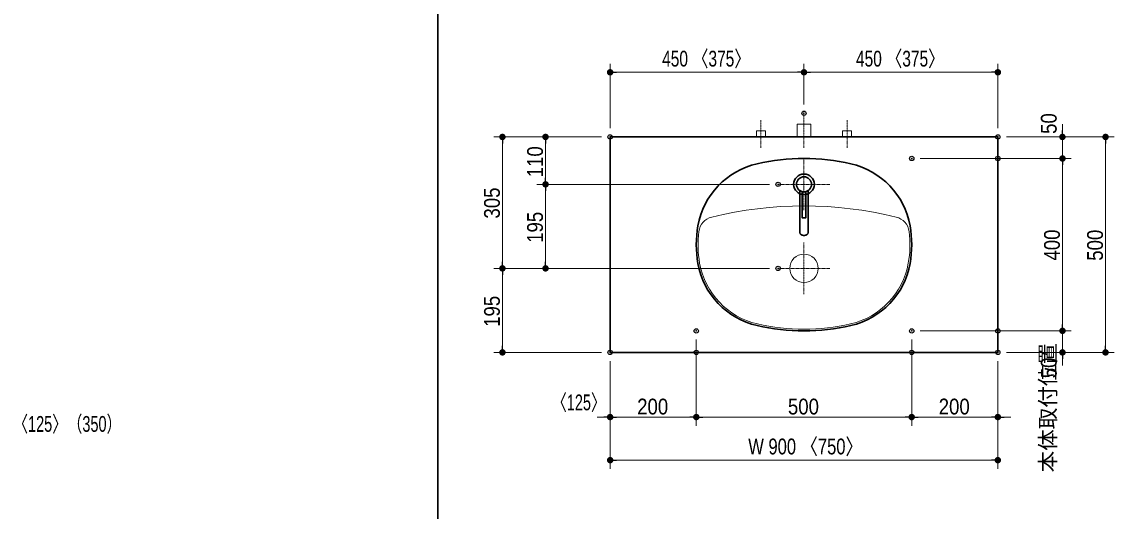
# Model space of a CAD drawing. Units: millimetres, scale not verified. Extents: x -6062 to 6062, y -3045 to 3045.
# Drawn here: x -3983 to -1448, y -738 to 397 of the extents above; entities that cross this region are included whole.
import ezdxf
from ezdxf.enums import TextEntityAlignment as Align

# ---------------------------------------------------------------- set-up
doc = ezdxf.new("R2010")
doc.units = ezdxf.units.MM
doc.header["$LTSCALE"] = 20
doc.header["$PDMODE"] = 32
doc.header["$PDSIZE"] = 10
doc.linetypes.add('USER1', pattern=[2.91, 1.76, -0.4, 0.35, -0.4])
for name, color, linetype, lineweight in [('0-0_5ボウル・キャビネット', 7, 'Continuous', 15), ('0-1_4給排水', 7, 'Continuous', 30), ('0-2_1図面枠', 7, 'Continuous', 20), ('0-3_2寸法-1', 7, 'Continuous', 15), ('0-4_0', 7, 'Continuous', 25), ('0-6_2寸法-2', 7, 'Continuous', 15)]:
    doc.layers.add(name, color=color, linetype=linetype, lineweight=lineweight)
doc.layers.add('0-5_Defpoints', color=7, linetype='Continuous')
doc.styles.add('ＭＳ Ｐゴシック', font='')
doc.styles.get('ＭＳ Ｐゴシック').set_extended_font_data('MS PGothic')

# ---------------------------------------------------------------- blocks, each defined once
blk = doc.blocks.new('_Dot')
at = {"layer": '0-4_0'}
blk.add_line((-10, 0), (-20, 0), dxfattribs=at)
for points in [[(0, 0), (-10, 0), (-9.92, 1.25)], [(0, 0), (-9.92, -1.25), (-10, 0)], [(0, 0), (-9.92, 1.25), (-9.69, 2.49)], [(0, 0), (-9.69, -2.49), (-9.92, -1.25)], [(0, 0), (-9.69, 2.49), (-9.3, 3.68)], [(0, 0), (-9.3, -3.68), (-9.69, -2.49)], [(0, 0), (-9.3, 3.68), (-8.76, 4.82)], [(0, 0), (-8.76, -4.82), (-9.3, -3.68)], [(0, 0), (-8.76, 4.82), (-8.09, 5.88)], [(0, 0), (-8.09, -5.88), (-8.76, -4.82)], [(0, 0), (-8.09, 5.88), (-7.29, 6.85)], [(0, 0), (-7.29, -6.85), (-8.09, -5.88)], [(0, 0), (-7.29, 6.85), (-6.37, 7.71)], [(0, 0), (-6.37, -7.71), (-7.29, -6.85)], [(0, 0), (-6.37, 7.71), (-5.36, 8.44)], [(0, 0), (-5.36, -8.44), (-6.37, -7.71)], [(0, 0), (-5.36, 8.44), (-4.26, 9.05)], [(0, 0), (-4.26, -9.05), (-5.36, -8.44)], [(0, 0), (-4.26, 9.05), (-3.09, 9.51)], [(0, 0), (-3.09, -9.51), (-4.26, -9.05)], [(0, 0), (-3.09, 9.51), (-1.87, 9.82)], [(0, 0), (-1.87, -9.82), (-3.09, -9.51)], [(0, 0), (-1.87, 9.82), (-0.63, 9.98)], [(0, 0), (-0.63, -9.98), (-1.87, -9.82)], [(0, 0), (-0.63, 9.98), (0.63, 9.98)], [(0, 0), (0.63, -9.98), (-0.63, -9.98)], [(0, 0), (0.63, 9.98), (1.87, 9.82)], [(0, 0), (1.87, 9.82), (3.09, 9.51)], [(0, 0), (3.09, 9.51), (4.26, 9.05)], [(0, 0), (4.26, 9.05), (5.36, 8.44)], [(0, 0), (5.36, 8.44), (6.37, 7.71)], [(0, 0), (6.37, 7.71), (7.29, 6.85)], [(0, 0), (7.29, 6.85), (8.09, 5.88)], [(0, 0), (8.09, 5.88), (8.76, 4.82)], [(0, 0), (8.76, 4.82), (9.3, 3.68)], [(0, 0), (9.3, 3.68), (9.69, 2.49)], [(0, 0), (9.69, 2.49), (9.92, 1.25)], [(0, 0), (9.92, 1.25), (10, 0)], [(0, 0), (1.87, -9.82), (0.63, -9.98)], [(0, 0), (3.09, -9.51), (1.87, -9.82)], [(0, 0), (4.26, -9.05), (3.09, -9.51)], [(0, 0), (5.36, -8.44), (4.26, -9.05)], [(0, 0), (6.37, -7.71), (5.36, -8.44)], [(0, 0), (7.29, -6.85), (6.37, -7.71)], [(0, 0), (8.09, -5.88), (7.29, -6.85)], [(0, 0), (8.76, -4.82), (8.09, -5.88)], [(0, 0), (9.3, -3.68), (8.76, -4.82)], [(0, 0), (9.69, -2.49), (9.3, -3.68)], [(0, 0), (9.92, -1.25), (9.69, -2.49)], [(0, 0), (10, 0), (9.92, -1.25)]]:
    blk.add_solid(points, dxfattribs=at)
blk = doc.blocks.new('グループ-27')
at = {"layer": '0-1_4給排水', "linetype": 'USER1', "lineweight": 15}
blk.add_line((-7600, 2100), (-7600, 3700), dxfattribs=at)
at = {"layer": '0-1_4給排水', "lineweight": 15}
blk.add_lwpolyline([(-7920, 2600), (-7920, 3200), (-7280, 3200), (-7280, 2600)], dxfattribs=at)
blk = doc.blocks.new('止水栓_平面_W100')
at = {"layer": '0-1_4給排水', "linetype": 'USER1', "lineweight": 15}
for p, q in [((-2000, -500), (-2000, 780)), ((2000, -500), (2000, 780))]:
    blk.add_line(p, q, dxfattribs=at)
at = {"layer": '0-1_4給排水', "lineweight": 15}
for points in [[(-2210, 0), (-2210, 280), (-1790, 280), (-1790, 0)], [(1790, 0), (1790, 280), (2210, 280), (2210, 0)]]:
    blk.add_lwpolyline(points, dxfattribs=at)
blk = doc.blocks.new('グループ-35')
at = {"layer": '0-0_5ボウル・キャビネット', "lineweight": 30}
for centre, radius, start, end in [((-7600, -8200), 9800, 77.15426, 102.84574), ((-8978.4, -2155.2), 3600, 102.84574, 169.92851), ((-6221.6, -2155.2), 3600, 10.07149, 77.15426), ((-7600, -2400), 5000, 169.92851, 190.07149), ((-7600, -2400), 5000, 349.92851, 10.07149), ((-8978.4, -2644.8), 3600, 190.07149, 257.15426), ((-6221.6, -2644.8), 3600, 282.84574, 349.92851), ((-7600, 3400), 9800, 257.15426, 282.84574)]:
    blk.add_arc(centre, radius, start, end, dxfattribs=at)
at = {"layer": '0-0_5ボウル・キャビネット'}
for centre, radius, start, end in [((-7600, -18600), 18000, 76.24831, 103.75169), ((-11688.7, -1893), 800, 103.75169, 172.93188), ((-3511.3, -1893), 800, 7.06812, 76.24831), ((-7600, -2400), 4920, 172.93188, 190.07149), ((-7600, -2400), 4920, 349.92851, 7.06812), ((-8978.4, -2644.8), 3520, 190.07149, 257.15426), ((-6221.6, -2644.8), 3520, 282.84574, 349.92851), ((-7600, 3400), 9720, 257.15426, 282.84574)]:
    blk.add_arc(centre, radius, start, end, dxfattribs=at)
blk = doc.blocks.new('グループ-36')
at = {"layer": '0-0_5ボウル・キャビネット', "linetype": 'USER1'}
for p, q in [((-7600, -2300), (-7600, -4700)), ((-8800, -3500), (-6400, -3500))]:
    blk.add_line(p, q, dxfattribs=at)
at = {"layer": '0-0_5ボウル・キャビネット'}
blk.add_circle((-7600, -3500), 660, dxfattribs=at)
blk = doc.blocks.new('グループ-39')
at = {"layer": '0-1_4給排水', "linetype": 'USER1', "lineweight": 15}
for p, q in [((-7600, 1600), (-7600, -800)), ((-8800, 400), (-6400, 400))]:
    blk.add_line(p, q, dxfattribs=at)
at = {"layer": '0-1_4給排水'}
for points in [[(-7800, 112.8), (-7800, -1817.1), (-7799.2, -1830.8), (-7796.7, -1845), (-7792.3, -1859.2), (-7786, -1873.5), (-7777.7, -1887.4), (-7767.4, -1900.9), (-7755.3, -1913.6), (-7741.4, -1925.4), (-7726.1, -1936), (-7709.4, -1945.3), (-7691.9, -1953.2), (-7673.6, -1959.5), (-7655, -1964.4), (-7636.4, -1967.7), (-7618, -1969.7), (-7600, -1970.3), (-7582, -1969.7), (-7563.6, -1967.7), (-7545, -1964.4), (-7526.4, -1959.5), (-7508.1, -1953.2), (-7490.6, -1945.3), (-7473.9, -1936), (-7458.6, -1925.4), (-7444.7, -1913.6), (-7432.6, -1900.9), (-7422.3, -1887.4), (-7414, -1873.5), (-7407.7, -1859.2), (-7403.3, -1845), (-7400.8, -1830.8), (-7400, -1817.1), (-7400, 112.8)], [(-7680, 59.3), (-7680, -1160), (-7520, -1160), (-7520, 59.3)]]:
    blk.add_lwpolyline(points, dxfattribs=at)
for radius in [480, 350]:
    blk.add_circle((-7600, 400), radius, dxfattribs=at)

msp = doc.modelspace()

# ---------------------------------------------------------------- linework, layer by layer
at = {"layer": '0-0_5ボウル・キャビネット', "lineweight": 30}
msp.add_lwpolyline([(-2617.5, 130), (-1717.5, 130), (-1717.5, -370), (-2617.5, -370)], close=True, dxfattribs=at)
at = {"layer": '0-2_1図面枠', "lineweight": 30}
msp.add_line((-3017.5, 1750), (-3017.5, -2420), dxfattribs=at)
at = {"layer": '0-3_2寸法-1'}
for p, q in [((-2617.5, 150), (-2617.5, 300)), ((-2182.51, 280), (-2602.49, 280)), ((-2167.5, 205), (-2167.5, 300)), ((-2167.5, 205), (-2167.5, 300)), ((-2152.49, 280), (-1732.51, 280)), ((-1717.5, 150), (-1717.5, 300)), ((-2787.5, 130), (-2887.5, 130)), ((-2637.5, 130), (-2787.5, 130)), ((-1547.5, 130), (-1447.5, 130)), ((-2867.5, -159.99), (-2867.5, 114.99)), ((-2767.5, 35.01), (-2767.5, 114.99)), ((-1467.5, -354.99), (-1467.5, 114.99)), ((-1897.5, 80), (-1547.5, 80)), ((-1567.5, 64.99), (-1567.5, -304.99)), ((-2247.5, 20), (-2787.5, 20)), ((-2247.5, 20), (-2787.5, 20)), ((-2767.5, 4.99), (-2767.5, -159.99)), ((-2787.5, -175), (-2887.5, -175)), ((-2787.5, -175), (-2887.5, -175)), ((-2247.5, -175), (-2787.5, -175)), ((-2867.5, -190.01), (-2867.5, -354.99)), ((-1897.5, -320), (-1547.5, -320)), ((-2417.5, -340), (-2417.5, -540)), ((-1917.5, -340), (-1917.5, -540)), ((-2637.5, -370), (-2887.5, -370)), ((-1547.5, -370), (-1447.5, -370)), ((-2617.5, -390), (-2617.5, -540)), ((-2417.5, -390), (-2417.5, -540)), ((-1917.5, -390), (-1917.5, -540)), ((-1717.5, -390), (-1717.5, -540)), ((-2432.51, -520), (-2602.49, -520)), ((-1932.51, -520), (-2402.49, -520)), ((-1902.49, -520), (-1732.51, -520)), ((-2617.5, -540), (-2617.5, -640)), ((-1717.5, -540), (-1717.5, -640)), ((-1732.51, -620), (-2602.49, -620))]:
    msp.add_line(p, q, dxfattribs=at)
at = {"layer": '0-5_Defpoints'}
for p in [(-2617.5, 280), (-1717.5, 280), (-2167.5, 185), (-2867.5, 130), (-2767.5, 130), (-2617.5, 130), (-2617.5, 130), (-1717.5, 130), (-1717.5, 130), (-1567.5, 130), (-1567.5, 130), (-1467.5, 130), (-1917.5, 80), (-1717.5, 80), (-2227.5, 20), (-2767.5, -175), (-2227.5, -175), (-2417.5, -320), (-1917.5, -320), (-1717.5, -320), (-1567.5, -320), (-1567.5, -320), (-2867.5, -370), (-2617.5, -370), (-2617.5, -370), (-2417.5, -370), (-1917.5, -370), (-1917.5, -370), (-1717.5, -370), (-1717.5, -370), (-1567.5, -370), (-2617.5, -520), (-2417.5, -520), (-1717.5, -520), (-2617.5, -620)]:
    msp.add_point(p, dxfattribs=at)
at = {"layer": '0-6_2寸法-2'}
for p, q in [((-1567.5, 145.01), (-1567.5, 160.01)), ((-1697.5, 130), (-1547.5, 130)), ((-1567.5, 80), (-1567.5, 130)), ((-1697.5, 80), (-1547.5, 80)), ((-1567.5, 64.99), (-1567.5, 49.99)), ((-1567.5, -304.99), (-1567.5, -289.99)), ((-1697.5, -320), (-1547.5, -320)), ((-1567.5, -370), (-1567.5, -320)), ((-1697.5, -370), (-1547.5, -370)), ((-2617.5, -390), (-2617.5, -540)), ((-2417.5, -390), (-2417.5, -540)), ((-1917.5, -390), (-1917.5, -540)), ((-1717.5, -390), (-1717.5, -540)), ((-1567.5, -385.01), (-1567.5, -400.01)), ((-2632.51, -520), (-2647.51, -520)), ((-2417.5, -520), (-2617.5, -520)), ((-2402.49, -520), (-2387.49, -520)), ((-1932.51, -520), (-1947.51, -520)), ((-1917.5, -520), (-1717.5, -520)), ((-1702.49, -520), (-1687.49, -520))]:
    msp.add_line(p, q, dxfattribs=at)

# ---------------------------------------------------------------- block references
at = {"layer": '0-0_5ボウル・キャビネット', "xscale": 0.05, "yscale": 0.05}
for name in ['グループ-35', 'グループ-36']:
    msp.add_blockref(name, (-1787.5, 0), dxfattribs=at)
at = {"layer": '0-1_4給排水', "xscale": 0.05, "yscale": 0.05}
for name, p in [('グループ-27', (-1787.5, 0)), ('止水栓_平面_W100', (-2167.5, 130)), ('グループ-39', (-1787.5, 0))]:
    msp.add_blockref(name, p, dxfattribs=at)
at = {"layer": '0-3_2寸法-1', "xscale": 0.7503418, "yscale": 0.7503418}
for p, rotation in [((-2617.5, 280), 180), ((-2167.5, 280), 180), ((-2867.5, 130), 90), ((-2767.5, 130), 90), ((-1467.5, 130), 90), ((-1567.5, 80), 90), ((-2767.5, 20), 270), ((-2767.5, 20), 90), ((-2867.5, -175), 270), ((-2867.5, -175), 90), ((-2767.5, -175), 270), ((-1567.5, -320), 270), ((-2867.5, -370), 270), ((-1467.5, -370), 270), ((-2617.5, -520), 180), ((-2417.5, -520), 180), ((-1917.5, -520), 180), ((-2617.5, -620), 180)]:
    msp.add_blockref('_Dot', p, dxfattribs=dict(at, rotation=rotation))
for p in [(-2167.5, 280), (-1717.5, 280), (-2417.5, -520), (-1917.5, -520), (-1717.5, -520), (-1717.5, -620)]:
    msp.add_blockref('_Dot', p, dxfattribs=at)
at = {"layer": '0-6_2寸法-2', "xscale": 0.7503418, "yscale": 0.7503418}
for p, rotation in [((-1567.5, 130), 270), ((-1567.5, 80), 90), ((-1567.5, -320), 270), ((-1567.5, -370), 90), ((-2417.5, -520), 180), ((-1717.5, -520), 180)]:
    msp.add_blockref('_Dot', p, dxfattribs=dict(at, rotation=rotation))
for p in [(-2617.5, -520), (-1917.5, -520)]:
    msp.add_blockref('_Dot', p, dxfattribs=at)

# ---------------------------------------------------------------- texts
at = {"layer": '0-3_2寸法-1', "style": 'ＭＳ Ｐゴシック'}
for s, height, width, p in [('450 〈375〉', 36.66, 0.75, (-2496.82, 282.35)), ('450 〈375〉', 36.66, 0.75, (-2046.82, 282.35)), ('200', 36.66, 0.9, (-2554.78, -524.96)), ('500', 36.66, 0.9, (-2204.78, -524.96)), ('200', 36.66, 0.9, (-1854.78, -524.96)), ('W 900 〈750〉', 36.69, 0.8, (-2296.89, -617.65))]:
    msp.add_text(s, height=height, dxfattribs=dict(at, width=width)).set_placement(p, align=Align.BOTTOM_LEFT)
at = {"layer": '0-3_2寸法-1', "style": 'ＭＳ Ｐゴシック', "width": 0.9}
for s, p in [('110', (-2762.54, 36.39)), ('305', (-2862.54, -59.39)), ('195', (-2762.54, -115.72)), ('400', (-1562.54, -156.89)), ('500', (-1462.54, -157.28)), ('195', (-2862.54, -310.72))]:
    msp.add_text(s, height=36.66, rotation=90, dxfattribs=at).set_placement(p, align=Align.BOTTOM_LEFT)
at = {"layer": '0-6_2寸法-2', "style": 'ＭＳ Ｐゴシック', "width": 0.9}
for p in [(-1569.98, 137.02), (-1569.98, -429.98)]:
    msp.add_text('50', height=36.66, rotation=90, dxfattribs=at).set_placement(p, align=Align.BOTTOM_LEFT)
at = {"layer": '0-6_2寸法-2', "style": 'ＭＳ Ｐゴシック'}
msp.add_text('本体取付位置', height=36.66, rotation=90, dxfattribs=at).set_placement((-1572.19, -648.35), align=Align.BOTTOM_LEFT)
at = {"layer": '0-6_2寸法-2', "style": 'ＭＳ Ｐゴシック', "width": 0.7}
for s, p in [('〈125〉', (-2753.1, -515.31)), ('〈125〉（350）', (-4003.77, -565.31))]:
    msp.add_text(s, height=36.69, dxfattribs=at).set_placement(p, align=Align.BOTTOM_LEFT)

doc.saveas('drawing.dxf')
